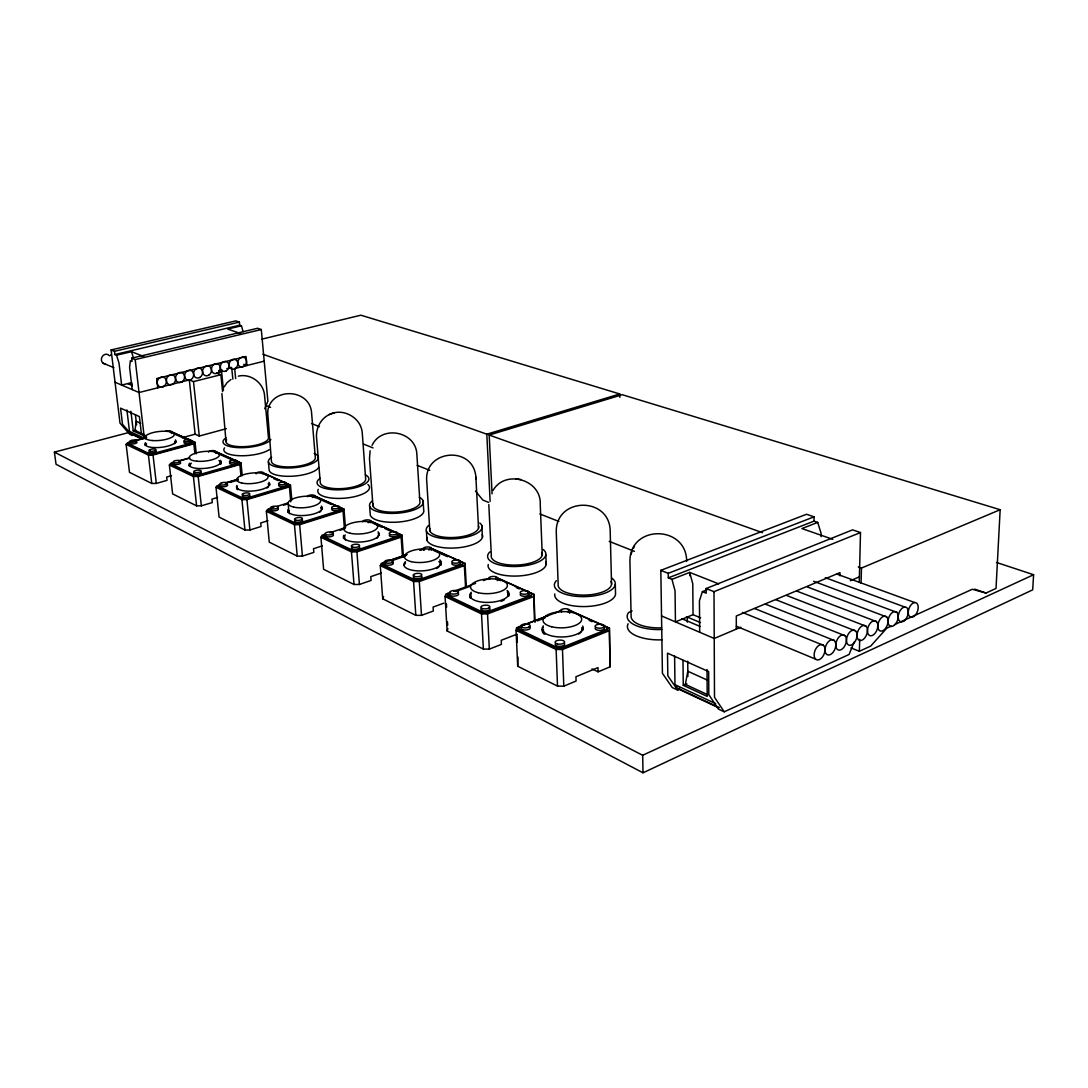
<?xml version="1.0" encoding="UTF-8"?>
<svg xmlns="http://www.w3.org/2000/svg" width="1088" height="1088" viewBox="0 0 1088 1088"><rect width="100%" height="100%" fill="white"/><g stroke="black" fill="none" stroke-linecap="round" stroke-linejoin="round"><path stroke-width="1.5" d="M660.824 570.343L668.25 573.322L668.304 577.878L814.001 521.138L814.069 516.827L806.521 514.27L660.824 570.343L662.415 673.282L672.248 687.548L677.647 690.064L679.728 689.153L719.086 707.486M821.032 536.615L821.086 533.338L817.714 522.403L814.001 521.138M839.909 575.77L839.977 572.614L736.304 616.012L736.318 629.109M859.275 581.93L860.499 532.549L852.57 529.87L706.18 588.526L706.207 593.178L702.413 591.641L699.434 600.794L699.679 632.264M850.952 647.89L859.384 651.277L859.683 639.39M861.084 583.345L861.478 568.058L1000.158 509.714L996.023 588.431L985.986 593.042L972.264 589.274L894.404 624.689M221.884 393.557L226.005 441.66M996.486 562.455L1033.6 574.722L1032.689 589.846L643.022 772.806L56.032 464.263L54.4 452.132L129.662 432.29M591.994 668.902L598.114 671.826L610.042 666.849L609.389 628.13L568.874 609.96M610.042 666.849L609.389 628.13M547.917 615.74L518.799 626.974L518.391 630.115L556.947 648.475L562.006 648.502L606.832 630.496L607.05 627.341L568.072 609.851M370.124 450.786L369.498 458.674L372.939 505.866M686.664 561.422C686.732 524.838 629.571 524.144 629.925 561.449L631.108 615.958A28.07 11.682 -0.4 0 0 661.504 627.844M534.426 621.452L533.909 594.279L496.985 577.714M598.114 671.826L597.992 667.597L575.946 676.763L576.082 681.034L563.802 686.161L557.505 686.106L517.698 666.237L517.97 657.016M447.916 594.361L447.848 593.354L447.304 596.278L482.378 612.979L487.166 612.993L531.284 596.442L531.651 593.504L496.128 577.578M531.284 596.442L531.651 593.504M518.391 630.115L518.799 626.974M517.698 666.237L516.066 630.374L516.65 627.749L521.274 625.967M516.732 634.277L501.214 640.302L501.418 644.395L489.328 649.114L483.358 649.074L447.127 630.986L447.889 628.497M465.569 587.302L464.358 565.61L465.052 563.394L431.256 548.243M406.926 554.554L383.098 562.673L382.432 565.393L414.474 580.652L419.03 580.652L462.359 565.393L462.862 562.646L430.358 548.066L430.426 549.018M462.359 565.393L462.862 562.646M447.127 630.986L445.074 596.523L445.849 594.116L450.541 592.416M443.809 603.16L433.106 607.063L433.35 611.007L421.491 615.359L415.806 615.346L382.69 598.794L383.602 596.51M402.397 555.764L401.146 537.159L401.975 535.106L370.94 521.179M323.748 534.548L323 537.105L352.376 551.099L356.714 551.086L399.255 536.955L399.854 534.385L370.002 520.989M399.255 536.955L399.854 534.385M854.189 641.961L849.089 654.459L724.214 711.797L718.515 709.145L708.805 694.661L708.669 671.595L667.502 653.154L667.828 675.77L677.647 690.064M382.432 565.393L383.098 562.673M382.69 598.794L380.297 565.624L381.222 563.407L385.995 561.789M264.738 408.721L267.893 401.227L261.297 329.542L257.584 328.277L131.675 358.183L132.056 361.447L130.342 360.754L129.594 367.404L132.206 389.586M630.741 554.703L631.924 551.983M633.447 548.406L634.494 545.986M344.447 528.958L343.033 510.993L343.985 509.102L315.384 496.264M268.342 511.088L269.171 508.681L268.342 511.088L295.392 523.967L299.526 523.954L341.251 510.802L341.931 508.395L314.418 496.046L314.5 496.944L319.083 498.998M341.251 510.802L341.931 508.395M323 537.105L323.83 535.473M381.276 573.036L370.777 576.654L371.062 580.448L359.421 584.474L354.008 584.474L323.612 569.296L320.933 537.322L321.98 535.282L325.108 534.276M290.782 501.854L289.435 486.866L290.496 485.112L264.044 473.239M218.892 485.683L218.797 484.813L217.913 487.084L242.882 498.97L246.854 498.957L287.735 486.703L288.51 484.432L263.065 473.008L266.138 475.211M287.735 486.703L288.51 484.432M322.347 545.836L313.521 548.719L313.834 552.378L302.423 556.118L297.242 556.118L269.266 542.15L266.356 511.292L267.512 509.402L273.931 507.226M224.101 387.002L226.984 382.745L230.982 379.44M173.849 462.522L170.68 463.406L169.374 465.038L193.406 476.503L198.193 476.476L239.85 464.549L240.992 462.903L216.458 451.901M239.061 462.25L238.231 464.386L198.166 475.85L194.371 475.878L171.224 464.862L172.176 462.713L171.142 464.018L194.276 475.021L198.07 474.994L238.15 463.542L239.061 462.25L215.465 451.656M267.961 520.73L260.739 522.961L261.079 526.497L249.9 529.992L244.936 529.992L219.082 517.086L215.995 487.274L217.233 485.52M372.069 445.346C381.711 424.687 415.874 431.256 416.854 454.186L419.846 501.269A23.637 8.364 -3.9 0 1 395.814 512.081A23.637 8.364 -3.9 0 1 373.17 503.662M493.027 490.443C505.145 469.118 541.525 479.536 540.246 504.37L542.246 555.057M130.696 442.014L127.473 442.884L126.113 444.407L148.43 455.056L153.027 455.015L193.841 443.836L195.051 442.299L172.23 432.072M146.676 437.458L128.887 442.204L127.908 444.244L149.396 454.471L153.041 454.444L192.304 443.686L193.27 442.476L193.174 441.66L171.238 431.814L171.319 432.616M127.799 443.428L149.301 453.642L152.946 453.614L192.209 442.87L193.174 441.66M127.908 444.244L128.982 443.02M556.444 580.72L556.05 581.046A30.491 12.213 -1.5 0 0 587.03 596.55A30.491 12.213 -1.5 0 0 611.891 578.177M489.981 551.902L489.573 552.201A29.172 11.22 -2.5 0 0 517.834 566.426A29.172 11.22 -2.5 0 0 543.089 549.454M428.835 525.382L428.427 525.667A28.002 10.336 -3.3 0 0 454.281 538.778A28.002 10.336 -3.3 0 0 479.794 523.029M372.409 500.915L371.987 501.174A26.942 9.534 -3.9 0 0 398.058 513.142A26.942 9.534 -3.9 0 0 419.288 497.284M320.158 478.258L319.736 478.502A25.99 8.826 -4.5 0 0 343.849 489.586A25.99 8.826 -4.5 0 0 365.391 474.803M271.646 457.218L271.225 457.45A25.106 8.187 -4.9 0 0 278.229 467.255A25.106 8.187 -4.9 0 0 310.502 464.222A25.106 8.187 -4.9 0 0 314.242 453.41M329.242 414.555C320.81 418.649 315.928 428.006 316.513 437.24L320.307 482.868A22.794 7.738 -4.5 0 0 344.746 488.39A22.794 7.738 -4.5 0 0 365.622 478.516L362.263 432.997C361.216 417.534 342.87 407.415 329.242 414.555L334.424 412.801M859.384 651.277L870.74 646.054L886.761 628.17L891.344 626.09M54.4 452.132L642.668 755.276L1033.6 574.722M682.992 660.443L683.264 685.318L686.786 683.767M674.601 655.982L674.968 684.706L677.987 688.826L679.714 688.065M740.765 627.218L714.231 638.479L661.531 615.944M850.313 580.72L859.398 576.858M700.645 617.862L693.056 614.679L675.444 621.901L675.05 590.811L671.949 579.346L668.304 577.878M706.18 588.526L714 591.668L860.499 532.549M518.35 629.068L556.92 647.401L561.966 647.428L606.805 629.435L606.832 630.496M702.413 591.641L706.874 589.859M516.066 630.374L556.131 649.482L562.482 649.522L609.103 630.768M632.101 610.926L628.592 612.53A32.001 13.314 -0.4 0 0 661.844 629.517M671.949 579.346L689.71 572.41L718.719 583.875M817.714 522.403L801.91 528.578L832.782 539.308M668.25 573.322L814.069 516.827M524.348 624.784L561.286 610.531M554.05 613.387L561.707 610.422M537.227 620.922L544.898 617.97M447.25 595.272L482.324 611.946L487.111 611.959L531.243 595.435M445.074 596.523L481.522 613.904L487.533 613.918L533.406 596.7M453.669 591.287L475.592 583.372M483.412 580.543L489.668 578.272M455.709 591.532L469.744 586.459M382.364 564.427L414.406 579.659L418.962 579.659L462.305 564.414M380.297 565.624L413.576 581.495L419.302 581.509L464.358 565.61M419.628 550.229L424.402 548.61M389.178 560.701L406.681 554.744M421.002 549.875L424.184 548.787M391.109 560.932L405.402 556.063M320.933 537.322L351.465 551.874L356.918 551.874L401.146 537.159M322.918 536.166L352.308 550.147L356.646 550.134L399.187 536.017M329.786 532.766L345.562 527.517M340 530.264L344.855 528.7M268.26 510.19L295.31 523.042L299.445 523.029L341.17 509.905M266.356 511.292L294.454 524.688L299.662 524.674L343.033 510.993M126.902 409.918L129.499 431.365L132.45 434.588L133.838 434.166M277.086 506.382L277.712 506.614A3.944 1.374 -5.4 0 1 277.073 508.341L276.257 508.626A3.944 1.374 -5.4 0 1 271.497 508.79L270.885 508.545A3.944 1.374 -5.4 0 1 271.538 506.831L272.354 506.546A3.944 1.374 -5.4 0 1 277.086 506.382L288.211 502.86M283.533 505.213L288.293 503.758M262.929 354.226L486.812 434.207L619.779 393.978L619.861 397.338M492.062 493.884L489.192 435.05L622.227 394.713L1000.158 509.714M215.995 487.274L241.93 499.637L246.922 499.623L289.435 486.866M217.818 486.214L242.801 498.086L246.758 498.073L287.667 485.833M169.374 465.038L172.625 493.884L196.588 505.852L201.334 505.825L212.296 502.574L211.929 499.147L217.586 497.474M225.27 482.936L238.204 479.155M226.93 482.691L238.231 479.4M230.207 482.378L238.286 480.026M126.113 444.407L129.486 472.328L151.749 483.453L156.305 483.426L167.035 480.366L166.668 477.061L171.51 475.687M178.514 460.958L189.598 457.871M180.186 460.754L189.679 458.116M182.349 437.648L195.119 434.194L199.281 436.043L226.318 428.699M135.538 440.722L145.221 438.138M243.127 331.772L241.454 325.815L239.7 325.217L239.401 322.116L235.81 320.906L111.112 349.942L120.006 423.137L129.662 434.234L132.165 435.404L133.919 434.942L141.182 438.314M130.914 411.332L133.239 430.889L135.878 430.195M115.042 382.242L139.033 392.51L189.312 379.916L193.501 381.589L220.878 374.721L222.578 391.585M221.911 369.879L218.647 370.695L221.612 371.838L223.462 390.306M226.794 368.669L231.69 367.445M221.612 371.838L216.634 373.075L220.878 374.721M264.207 361.175L234.668 368.56L235.647 378.597M262.045 339.102L360.876 315.194L619.779 393.978M131.675 358.183L135.184 359.584L261.297 329.542M111.112 349.942L114.498 351.302L239.401 322.116M114.498 351.302L114.893 354.525L239.7 325.217M114.893 354.525L116.552 355.191L131.485 351.682L143.847 356.565M241.454 325.815L227.664 329.052L240.734 333.594M238.326 376.162C250.417 373.225 263.378 382.65 264.52 395.053L268.464 437.73A21.325 6.664 -5.3 0 1 245.072 446.61A21.325 6.664 -5.3 0 1 226.63 439.865M521.043 479.563L515.794 478.802M974.712 589.125L985.986 593.042M489.192 435.05L762.416 532.658M858.282 566.916L861.478 568.058M836.849 574.083L914.777 602.548M825.302 577.674L904.781 607.036M243.753 364.33L246.908 365.5L246.051 356.51L156.686 378.57L157.733 387.831M136.53 441.946L136.626 441.973A3.563 1.088 -6.4 0 1 135.742 443.374L134.966 443.605A3.563 1.088 -6.4 0 1 130.737 443.754L130.234 443.564A3.563 1.088 -6.4 0 1 130.098 442.748M813.674 581.291L896.893 612.381A7.793 4.556 -69.3 0 1 894.214 625.301A7.793 4.556 -69.3 0 1 888.298 619.371A7.793 4.556 -69.3 0 1 896.893 612.381M180.105 462.454L180.214 462.482A3.672 1.17 -6.1 0 1 179.398 463.978L178.609 464.236A3.672 1.17 -6.1 0 1 174.216 464.386L173.686 464.182A3.672 1.17 -6.1 0 1 173.468 463.298M807.378 586.962L886.72 616.95A7.834 4.597 -69.1 0 1 884.041 629.925A7.834 4.597 -69.1 0 1 878.057 623.995A7.834 4.597 -69.1 0 1 886.72 616.95M227.052 484.541L227.161 484.582A3.808 1.265 -5.8 0 1 226.426 486.186L225.624 486.445A3.808 1.265 -5.8 0 1 221.054 486.608L220.483 486.39A3.808 1.265 -5.8 0 1 220.198 485.438M797.164 591.246L876.452 621.574A7.874 4.651 -69 0 1 873.773 634.603A7.874 4.651 -69 0 1 867.694 628.66A7.874 4.651 -69 0 1 876.452 621.574M332.166 534.058L332.846 534.303A4.094 1.51 -4.9 0 1 332.316 536.166L331.486 536.479A4.094 1.51 -4.9 0 1 326.536 536.642L325.856 536.384A4.094 1.51 -4.9 0 1 325.774 534.888M786.855 595.571L866.075 626.239A7.915 4.692 -68.8 0 1 863.396 639.322A7.915 4.692 -68.8 0 1 857.249 633.379A7.915 4.692 -68.8 0 1 866.075 626.239M392.469 562.374L392.605 562.428A4.27 1.646 -4.2 0 1 392.21 564.454L391.367 564.781A4.27 1.646 -4.2 0 1 386.186 564.958L385.465 564.672A4.27 1.646 -4.2 0 1 385.873 562.646M457.667 593.055L457.817 593.11A4.461 1.795 -3.4 0 1 457.586 595.313L456.729 595.68A4.461 1.795 -3.4 0 1 451.316 595.843L450.527 595.544A4.461 1.795 -3.4 0 1 449.793 594.238M775.826 599.706L855.603 630.945A7.956 4.746 -68.6 0 1 852.924 644.096A7.956 4.746 -68.6 0 1 846.682 638.139A7.956 4.746 -68.6 0 1 855.603 630.945M265.826 405.457L270.558 407.334M311.549 423.545L319.423 426.673M363.569 444.135L373.021 447.889M417.153 465.351L429.774 470.342M539.947 513.958L558.838 521.438M609.226 541.375L634.413 551.344M765.313 604.112L845.009 635.705A7.997 4.787 -68.5 0 1 842.343 648.91A7.997 4.787 -68.5 0 1 836.019 642.954A7.997 4.787 -68.5 0 1 845.009 635.705M754.705 608.559L834.319 640.506A8.038 4.842 -68.3 0 1 831.654 653.779A8.038 4.842 -68.3 0 1 825.248 647.809A8.038 4.842 -68.3 0 1 834.319 640.506M488.743 502.452L482.909 500.099L475.497 491.069M742.424 612.422L823.521 645.361A8.078 4.882 -68.1 0 1 820.855 658.689A8.078 4.882 -68.1 0 1 814.354 652.718A8.078 4.882 -68.1 0 1 823.521 645.361M103.142 363.215L113.995 367.717M736.345 626.226L815.646 659.165M686.501 616.719L700.346 622.554M127.867 383.71L132.233 385.574M681.754 618.664L700.196 626.484M174.257 433.935L187.422 439.851M215.546 452.486L234.722 461.094M273.618 478.57L278.106 480.597M322.143 500.371L331.31 504.492M373.062 523.246L382.01 527.272M385.002 528.618L390.973 531.298M396.943 533.977L399.922 535.323M433.514 550.406L438.151 552.5M441.252 553.887L447.44 556.662M496.182 578.558L500.806 580.638M516.242 587.574L519.343 588.962M589.084 620.31L592.09 621.656M140.719 423.3L136.19 421.26L135.007 430.426L142.542 433.908M707.336 680.095L687.834 671.255L685.358 684.393L707.798 694.756M133.239 430.889L143.779 435.758M683.264 685.318L707.2 696.388L707.037 669.542M129.499 431.365L145.37 438.736M674.968 684.706L715.7 703.623M132.45 434.588L142.555 439.307M677.987 688.826L718.692 707.798M528.156 593.178L528.714 593.477A4.474 1.809 -2.4 0 1 527.775 595.694L526.81 595.993A4.474 1.809 -2.4 0 1 521.438 595.802L520.771 595.435A4.474 1.809 -2.4 0 1 520.486 594.062M459.571 562.36L460.074 562.632A4.284 1.659 -3.3 0 1 458.986 564.658L458.062 564.944A4.284 1.659 -3.3 0 1 452.962 564.767L452.35 564.441A4.284 1.659 -3.3 0 1 452.186 563.176M396.644 534.058L397.202 534.371A4.107 1.523 -4.1 0 1 396.005 536.248L395.094 536.506A4.107 1.523 -4.1 0 1 390.238 536.357L389.694 536.044A4.107 1.523 -4.1 0 1 390.157 534.507A4.107 1.51 -4.1 0 0 394.958 534.589L395.869 534.33A4.107 1.51 -4.1 0 0 397.066 532.467L396.508 532.154A4.107 1.51 -4.1 0 0 391.68 532.018L390.755 532.277A4.107 1.51 -4.1 0 0 389.558 534.14L390.102 534.453M338.885 508.11L339.388 508.395A3.944 1.401 -4.7 0 1 338.11 510.122L337.212 510.367A3.944 1.401 -4.7 0 1 332.588 510.245L332.085 509.959A3.944 1.401 -4.7 0 1 332.126 508.885M285.614 484.16L286.076 484.418A3.808 1.292 -5.2 0 1 284.716 486.037L283.846 486.268A3.808 1.292 -5.2 0 1 279.426 486.146L278.963 485.887A3.808 1.292 -5.2 0 1 279.072 484.894M132.165 435.404L122.509 424.293L120.55 408.136L139.386 416.568L141.304 432.956L145.629 437.961M146.064 436.655L143.902 434.153L135.184 359.584M724.214 711.797L714.503 697.299L714 591.668M131.485 351.682L133.443 357.952M116.552 355.191L119.014 363.079L121.652 385.084L131.621 382.622L132.015 385.995M478.53 528.224L475.891 477.102C473.402 444.87 423.205 449.521 426.795 481.848L429.814 530.713M135.402 414.664L136.598 424.782M149.301 453.642L149.396 454.471M148.43 455.056L151.749 483.453M152.946 453.614L153.041 454.444M153.027 455.015L156.305 483.426M171.142 464.018L171.224 464.862M193.841 443.836L194.902 453.737M192.209 442.87L192.304 443.686M194.276 475.021L194.371 475.878M193.406 476.503L196.588 505.852M193.501 381.589L199.281 436.043M189.312 379.916L195.119 434.194M195.051 442.299L196.289 453.832M198.07 474.994L198.166 475.85M198.193 476.476L201.334 505.825M241.93 499.637L244.936 529.992M238.15 463.542L238.231 464.386M246.758 498.073L246.854 498.957M246.922 499.623L249.9 529.992M231.853 369.118L232.846 379.127M240.992 462.903L242.257 475.755M239.85 464.549L240.965 475.823M242.801 498.086L242.882 498.97M268.382 461.815L269.144 470.057A25.065 8.269 -5 0 0 292.155 476.218A25.065 8.269 -5 0 0 318.607 467.514M294.454 524.688L297.242 556.118M290.496 485.112L291.829 500.058M288.17 503.526L288.959 512.271M299.445 523.029L299.526 523.954M299.662 524.674L302.423 556.118M295.31 523.042L295.392 523.967M343.985 509.102L345.399 527.014M352.308 550.147L352.376 551.099M351.465 551.874L354.008 584.474M356.646 550.134L356.714 551.086M356.918 551.874L359.421 584.474M369.634 506.192L370.287 514.991A26.901 9.642 -4 0 0 399.84 521.927A26.901 9.642 -4 0 0 423.667 509.728L423.11 500.942M401.975 535.106L403.458 557.056M414.406 579.659L414.474 580.652M413.576 581.495L415.806 615.346M419.302 581.509L421.491 615.359M418.962 579.659L419.03 580.652M426.401 531.066L426.972 540.178M446.434 603.935L446.624 607.213M447.494 621.942L447.698 625.219M465.052 563.394L466.33 586.69M482.324 611.946L482.378 612.979M481.522 613.904L483.358 649.074M487.533 613.918L489.328 649.114M487.111 611.959L487.166 612.993M481.807 525.518L482.419 537.336M486.812 434.207L490.13 501.35M488.811 504.587L491.327 555.098A25.595 9.846 -2.5 0 0 517.698 565.026A25.595 9.846 -2.5 0 0 541.906 552.5M516.65 627.749L516.8 630.999M516.95 634.25L517.317 642.382M475.891 477.102L475.986 479.332M533.909 594.279L535.065 622.268M545.822 555.057L546.19 564.509M556.92 647.401L556.947 648.475M556.131 649.482L557.505 686.106M562.482 649.522L563.802 686.161M561.966 647.428L562.006 648.502M611.551 584.256L610.205 531.624C610.314 496.305 555.764 496.563 556.254 531.76L558.158 584.202A26.751 10.703 -1.5 0 0 586.758 595.014A26.751 10.703 -1.5 0 0 610.953 581.482M607.05 627.341L607.077 628.388M615.305 584.27L615.55 594.075A30.437 12.335 -1.5 0 1 583.358 606.574A30.437 12.335 -1.5 0 1 554.798 593.966M642.668 755.276L643.022 772.806M687.276 617.046L687.33 622.132M687.725 661.178L687.888 676.464M693.056 614.679L692.77 583.78L689.71 572.41L689.738 575.702M561.639 611.946A4.597 1.904 -1.8 0 1 562.102 609.253A4.597 1.904 -1.8 0 1 568.589 609.266A4.597 1.904 -1.8 0 1 568.14 611.959M604.411 627.776A4.706 1.986 -1.2 0 1 603.187 629.707L602.208 630.047A4.706 1.986 -1.2 0 1 596.523 629.816L595.789 629.422A4.706 1.986 -1.2 0 1 595.816 627.422M529.271 626.742A4.665 1.972 -2.4 0 1 529.244 629.136L528.374 629.53A4.665 1.972 -2.4 0 1 522.689 629.707L521.832 629.367A4.665 1.972 -2.4 0 1 521.873 626.974M582.706 626.035A20.495 8.663 -1.8 0 1 561.204 636.983A20.495 8.663 -1.8 0 1 543.334 625.886M569.704 612.231A4.597 1.904 -1.8 0 1 569.541 613.21M564.237 643.294A4.774 2.054 -1.8 0 1 560.238 646.367A4.774 2.054 -1.8 0 1 555.438 643.742M544.19 634.127A20.495 8.677 -1.8 0 1 543.388 627.504M582.76 627.667A20.495 8.677 -1.8 0 1 583.141 629.911M581.618 627.79A19.326 8.187 -1.8 0 1 578.775 634.032M545.251 633.882A19.326 8.187 -1.8 0 1 543.442 629.748M424.592 549.93A4.202 1.591 -3.7 0 1 424.374 547.509A4.202 1.591 -3.7 0 1 430.739 547.509A4.202 1.591 -3.7 0 1 428.754 549.93M439.81 559.898A18.7 7.222 -3.8 0 1 422.321 570.86A18.7 7.222 -3.8 0 1 405.457 561.666M423.45 550.079A4.202 1.591 -3.7 0 1 424.007 549.685M430.644 549.345A4.202 1.591 -3.7 0 1 431.46 550.066M421.668 576.191A4.352 1.714 -3.9 0 1 419.914 578.394A4.352 1.714 -3.9 0 1 414.392 578.381A4.352 1.714 -3.9 0 1 414.229 576.191M404.206 565.053A18.686 7.235 -3.8 0 1 405.552 563.162M439.906 561.394A18.686 7.235 -3.8 0 1 441.13 565.039M438.872 566.834A17.626 6.814 -3.8 0 1 436.546 568.507M438.926 561.612A17.626 6.814 -3.8 0 1 440.082 565.039M362.739 521.75A4.039 1.455 -4.4 0 1 366.044 519.955A4.039 1.455 -4.4 0 1 370.641 520.717A4.039 1.455 -4.4 0 1 368.138 522.634M378.094 531.882A17.938 6.61 -4.5 0 1 362.875 541.838A17.938 6.61 -4.5 0 1 343.726 535.323M370.668 522.471A4.039 1.469 -4.4 0 1 370.899 522.825M359.489 546.938A4.175 1.564 -4.6 0 1 355.382 549.318A4.175 1.564 -4.6 0 1 351.818 547.332M343.59 538.519A17.938 6.623 -4.5 0 1 345.277 535.024M378.189 533.338A17.938 6.623 -4.5 0 1 379.236 534.942M378.23 535.051A16.918 6.242 -4.5 0 1 376.774 538.342M345.535 539.947A16.918 6.242 -4.5 0 1 344.842 536.765M307.251 496.686A3.89 1.346 -4.9 0 1 310.542 495.026A3.89 1.346 -4.9 0 1 314.881 495.72A3.89 1.346 -4.9 0 1 312.351 497.502M277.875 508.45A3.944 1.387 -5.4 0 1 277.236 510.177L276.42 510.462A3.944 1.387 -5.4 0 1 271.674 510.626L271.048 510.381A3.944 1.387 -5.4 0 1 271.714 508.654M321.327 506.124A17.258 6.079 -5 0 1 306.027 515.358A17.258 6.079 -5 0 1 288.211 509.361M314.935 497.42A3.876 1.346 -4.9 0 1 315.139 497.76M301.961 519.778A4.012 1.428 -5.2 0 1 301.077 521.764A4.012 1.428 -5.2 0 1 295.691 522.036A4.012 1.428 -5.2 0 1 295.637 520.091M287.966 512.38A17.258 6.093 -5 0 1 288.334 510.762M321.436 507.525A17.258 6.093 -5 0 1 322.32 509.021M321.069 510.626A16.279 5.739 -5 0 1 319.709 512.162M289.721 513.699A16.279 5.739 -5 0 1 289.299 510.748M320.511 507.702A16.279 5.739 -5 0 1 321.341 509.116M489.627 579.414A4.393 1.741 -2.8 0 1 490.294 576.939A4.393 1.741 -2.8 0 1 496.454 576.939A4.393 1.741 -2.8 0 1 495.802 579.414M507.171 590.458A19.543 7.902 -2.9 0 1 489.818 602.358A19.543 7.902 -2.9 0 1 471.254 592.307M496.55 578.966A4.393 1.741 -2.8 0 1 497.23 580.652M489.015 607.798A4.556 1.877 -3 0 1 488.879 610.205A4.556 1.877 -3 0 1 483.099 610.817A4.556 1.877 -3 0 1 481.236 608.614M470.152 597.978A19.53 7.915 -2.9 0 1 471.335 593.871M507.239 592.022A19.53 7.915 -2.9 0 1 508.885 595.993M504.383 599.76A18.414 7.466 -2.9 0 1 501.078 601.324M471.254 597.87A18.414 7.466 -2.9 0 1 471.186 595.925M507.62 594.048A18.414 7.466 -2.9 0 1 507.77 595.993M256.156 473.851A3.74 1.238 -5.4 0 1 260.562 471.92A3.74 1.238 -5.4 0 1 262.453 473.81M268.926 482.351A16.646 5.603 -5.5 0 1 253.613 490.946A16.646 5.603 -5.5 0 1 236.994 485.411M249.805 495.326A3.862 1.319 -5.6 0 1 247.846 497.053A3.862 1.319 -5.6 0 1 243.032 497.08A3.862 1.319 -5.6 0 1 243.331 495.353M237.32 489.654A16.646 5.603 -5.5 0 1 237.13 486.758M269.062 483.698A16.646 5.603 -5.5 0 1 269.797 485.085M268.478 486.581A15.694 5.29 -5.5 0 1 267.063 488.009M238.245 489.491A15.694 5.29 -5.5 0 1 237.606 488.172M268.151 483.874A15.694 5.29 -5.5 0 1 268.845 485.18M208.502 452.105A3.618 1.142 -5.7 0 1 213.452 450.582A3.618 1.142 -5.7 0 1 214.69 452.35M236.735 462.25A3.672 1.183 -5.6 0 1 235.307 463.746L234.45 463.964A3.672 1.183 -5.6 0 1 230.234 463.869L229.799 463.624A3.672 1.183 -5.6 0 1 229.99 462.699M220.442 460.346A16.075 5.168 -5.8 0 1 205.142 468.357A16.075 5.168 -5.8 0 1 189.584 463.243M214.812 452.418A3.618 1.142 -5.7 0 1 215.886 453.125M200.818 472.178A3.74 1.21 -6 0 1 200.002 473.81A3.74 1.21 -6 0 1 195.228 474.259A3.74 1.21 -6 0 1 194.385 472.79M218.933 460.564A16.075 5.182 -5.9 0 1 220.687 464.331M189.176 465.95A16.075 5.182 -5.9 0 1 191.325 463.148M219.694 461.815A15.164 4.882 -5.9 0 1 219.803 464.331M190.087 465.854A15.164 4.882 -5.9 0 1 190.604 464.549M165.444 431.338A3.509 1.061 -6 0 1 170.367 430.889A3.509 1.061 -6 0 1 170.313 432.398M190.944 441.66A3.55 1.102 -5.9 0 1 189.475 443.061L188.632 443.265A3.55 1.102 -5.9 0 1 184.579 443.183L184.185 442.952A3.55 1.102 -5.9 0 1 184.43 442.095M175.413 439.919A15.558 4.787 -6.1 0 1 160.181 447.413A15.558 4.787 -6.1 0 1 145.574 442.666M171.428 432.915A3.509 1.061 -6 0 1 171.414 433.473M155.203 450.799A3.618 1.129 -6.3 0 1 155.326 452.322A3.618 1.129 -6.3 0 1 150.498 452.962A3.618 1.129 -6.3 0 1 149.546 451.561M145.112 445.237A15.558 4.801 -6.1 0 1 145.724 443.931M175.562 441.184A15.558 4.801 -6.1 0 1 176.052 442.381M174.706 441.334A14.661 4.529 -6.1 0 1 174.638 443.686M145.996 445.155A14.661 4.529 -6.1 0 1 146.581 443.931M662.007 639.826A31.933 13.45 -0.3 0 1 628.116 623.764M545.795 561.571A29.118 11.342 -2.5 0 1 518.255 575.987A29.118 11.342 -2.5 0 1 488.254 564.522M478.421 525.858A24.562 9.058 -3.3 0 1 454.267 537.472A24.562 9.058 -3.3 0 1 429.869 528.346M482.27 534.602A27.948 10.445 -3.3 0 1 454.811 547.998A27.948 10.445 -3.3 0 1 427.04 537.445M367.934 484.541A25.935 8.922 -4.5 0 1 345.658 498.086A25.935 8.922 -4.5 0 1 318.281 489.328M269.416 449.562A24.262 7.684 -5.3 0 1 239.387 455.709A24.262 7.684 -5.3 0 1 224.563 447.862M270.858 439.484A24.303 7.602 -5.3 0 1 238.612 447.644A24.303 7.602 -5.3 0 1 226.059 437.852M110.663 355.518A4.95 4.379 -66.8 0 1 111.248 354.375M105.291 363.977A4.964 4.406 -66.3 0 1 101.973 357.027A4.964 4.406 -66.3 0 1 109.466 355.803M267.634 411.862L271.456 461.516A22.032 7.181 -4.9 0 0 294.535 466.63A22.032 7.181 -4.9 0 0 315.302 457.382L311.617 413.331C310.352 388.171 270.395 386.58 267.634 411.862M529.149 627.001L528.278 627.395A4.678 1.972 -2.4 0 1 522.594 627.572L521.737 627.232A4.678 1.972 -2.4 0 1 521.778 624.838L522.648 624.444A4.678 1.972 -2.4 0 1 528.319 624.267L529.176 624.607A4.678 1.972 -2.4 0 1 529.149 627.001M457.477 593.259L456.62 593.626A4.461 1.795 -3.4 0 1 451.194 593.803L450.405 593.49A4.461 1.795 -3.4 0 1 450.65 591.301L451.506 590.934A4.461 1.795 -3.4 0 1 456.919 590.757L457.694 591.07A4.461 1.795 -3.4 0 1 457.477 593.259M392.074 562.469L391.231 562.809A4.27 1.632 -4.2 0 1 386.05 562.972L385.329 562.7A4.27 1.632 -4.2 0 1 385.737 560.674L386.58 560.347A4.27 1.632 -4.2 0 1 391.734 560.184L392.469 560.456A4.27 1.632 -4.2 0 1 392.074 562.469M332.153 534.276L331.323 534.575A4.094 1.496 -4.9 0 1 326.373 534.738L325.706 534.494A4.094 1.496 -4.9 0 1 326.25 532.63L327.08 532.318A4.094 1.496 -4.9 0 1 332.017 532.154L332.683 532.413A4.094 1.496 -4.9 0 1 332.153 534.276M603.133 627.572L602.154 627.898A4.706 1.986 -1.2 0 1 596.469 627.667L595.721 627.273A4.706 1.986 -1.2 0 1 596.51 624.866L597.489 624.539A4.706 1.986 -1.2 0 1 603.146 624.757L603.894 625.151A4.706 1.986 -1.2 0 1 603.133 627.572M221.857 482.746L221.054 483.018A3.808 1.265 -5.8 0 0 220.306 484.622L220.878 484.84A3.808 1.265 -5.8 0 0 225.434 484.677L226.236 484.405A3.808 1.265 -5.8 0 0 226.984 482.814L226.399 482.596A3.808 1.265 -5.8 0 0 221.857 482.746M527.68 593.626L526.728 593.939A4.474 1.809 -2.4 0 1 521.356 593.735L520.676 593.368A4.474 1.809 -2.4 0 1 521.642 591.165L522.594 590.866A4.474 1.809 -2.4 0 1 527.952 591.056L528.618 591.423A4.474 1.809 -2.4 0 1 527.68 593.626M179.207 462.264L178.418 462.509A3.672 1.17 -6.1 0 1 174.026 462.672L173.495 462.468A3.672 1.17 -6.1 0 1 174.325 460.986L175.114 460.727A3.672 1.17 -6.1 0 1 179.479 460.578L180.023 460.782A3.672 1.17 -6.1 0 1 179.207 462.264M135.538 441.714L134.762 441.946A3.563 1.088 -6.4 0 1 130.546 442.095L130.043 441.905A3.563 1.088 -6.4 0 1 130.941 440.518L131.716 440.286A3.563 1.088 -6.4 0 1 135.918 440.137L136.422 440.327A3.563 1.088 -6.4 0 1 135.538 441.714M454.267 560.143L453.329 560.429A4.284 1.659 -3.3 0 0 452.241 562.455L452.839 562.782A4.284 1.659 -3.3 0 0 457.939 562.958L458.878 562.673A4.284 1.659 -3.3 0 0 459.952 560.646L459.354 560.32A4.284 1.659 -3.3 0 0 454.267 560.143M334.125 506.138L333.241 506.382A3.944 1.387 -4.7 0 0 331.935 508.11L332.438 508.395A3.944 1.387 -4.7 0 0 337.062 508.531L337.96 508.286A3.944 1.387 -4.7 0 0 339.252 506.546L338.749 506.274A3.944 1.387 -4.7 0 0 334.125 506.138M281.044 482.283L280.174 482.501A3.808 1.278 -5.2 0 0 278.8 484.106L279.262 484.378A3.808 1.278 -5.2 0 0 283.682 484.486L284.553 484.255A3.808 1.278 -5.2 0 0 285.913 482.65L285.45 482.392A3.808 1.278 -5.2 0 0 281.044 482.283M231.921 460.197L231.064 460.401A3.672 1.183 -5.6 0 0 229.636 461.897L230.058 462.142A3.672 1.183 -5.6 0 0 234.287 462.237L235.144 462.033A3.672 1.183 -5.6 0 0 236.558 460.523L236.137 460.292A3.672 1.183 -5.6 0 0 231.921 460.197M189.298 441.402L188.455 441.606A3.55 1.102 -5.9 0 1 184.402 441.524L184.008 441.293A3.55 1.102 -5.9 0 1 185.49 439.892L186.32 439.688A3.55 1.102 -5.9 0 1 190.373 439.77L190.754 440.001A3.55 1.102 -5.9 0 1 189.298 441.402M904.291 620.718A7.752 4.515 -69.4 0 0 906.97 607.852A7.752 4.515 -69.4 0 0 898.443 614.802A7.752 4.515 -69.4 0 0 904.291 620.718M914.26 616.175A7.711 4.474 -69.5 0 0 916.939 603.378A7.711 4.474 -69.5 0 0 908.494 610.259A7.711 4.474 -69.5 0 0 914.26 616.175M557.206 643.919A4.774 2.054 -1.8 0 0 564.631 642.151A4.774 2.054 -1.8 0 0 557.777 640.342A4.774 2.054 -1.8 0 0 557.206 643.919M551.657 626.77A19.353 8.106 -1.8 0 0 581.645 619.725A19.353 8.106 -1.8 0 0 553.683 612.707A19.353 8.106 -1.8 0 0 551.657 626.77M414.814 576.558A4.352 1.7 -3.9 0 0 421.804 575.049A4.352 1.7 -3.9 0 0 415.888 573.566A4.352 1.7 -3.9 0 0 414.814 576.558M411.264 561.653A17.653 6.746 -3.8 0 0 439.511 555.628A17.653 6.746 -3.8 0 0 415.358 549.821A17.653 6.746 -3.8 0 0 411.264 561.653M352.757 547.196A4.175 1.564 -4.6 0 0 359.53 545.809A4.175 1.564 -4.6 0 0 354.008 544.435A4.175 1.564 -4.6 0 0 352.757 547.196M349.996 533.229A16.946 6.174 -4.5 0 0 377.414 527.626A16.946 6.174 -4.5 0 0 354.838 522.322A16.946 6.174 -4.5 0 0 349.996 533.229M295.786 520.241A4.012 1.428 -5.2 0 0 302.369 518.949A4.012 1.428 -5.2 0 0 297.201 517.698A4.012 1.428 -5.2 0 0 295.786 520.241M293.692 507.103A16.306 5.671 -5 0 0 320.334 501.881A16.306 5.671 -5 0 0 299.159 497.012A16.306 5.671 -5 0 0 293.692 507.103M482.678 608.654A4.556 1.863 -3 0 0 489.886 607.036A4.556 1.863 -3 0 0 483.534 605.404A4.556 1.863 -3 0 0 482.678 608.654M478.217 592.702A18.455 7.385 -2.9 0 0 507.307 586.201A18.455 7.385 -2.9 0 0 481.372 579.836A18.455 7.385 -2.9 0 0 478.217 592.702M244.12 495.543A3.862 1.319 -5.6 0 0 249.791 493.857A3.862 1.319 -5.6 0 0 243.916 493.272A3.862 1.319 -5.6 0 0 244.12 495.543M241.794 483.031A15.722 5.222 -5.5 0 0 267.689 478.135A15.722 5.222 -5.5 0 0 247.778 473.647A15.722 5.222 -5.5 0 0 241.794 483.031M195.568 472.586A3.74 1.21 -6 0 0 201.13 471.009A3.74 1.21 -6 0 0 195.541 470.478A3.74 1.21 -6 0 0 195.568 472.586M196.942 461.217A15.178 4.828 -5.8 0 0 219.422 454.866A15.178 4.828 -5.8 0 0 196.574 452.853A15.178 4.828 -5.8 0 0 196.942 461.217M150.579 451.316A3.618 1.129 -6.3 0 0 156.019 449.82A3.618 1.129 -6.3 0 0 150.688 449.344A3.618 1.129 -6.3 0 0 150.579 451.316M152.266 440.531A14.688 4.474 -6.1 0 0 174.298 434.561A14.688 4.474 -6.1 0 0 152.483 432.725A14.688 4.474 -6.1 0 0 152.266 440.531M208.651 375.278A5.127 4.366 -68.7 0 0 209.807 366.561A5.127 4.366 -68.7 0 0 202.586 370.6A5.127 4.366 -68.7 0 0 208.651 375.278M199.743 377.509A5.141 4.393 -68.3 0 0 200.899 368.764A5.141 4.393 -68.3 0 0 193.637 372.83A5.141 4.393 -68.3 0 0 199.743 377.509M190.767 379.753A5.154 4.434 -68 0 0 191.923 370.994A5.154 4.434 -68 0 0 184.62 375.061A5.154 4.434 -68 0 0 190.767 379.753M181.75 382.01A5.182 4.461 -67.6 0 0 182.893 373.225A5.182 4.461 -67.6 0 0 175.549 377.318A5.182 4.461 -67.6 0 0 181.75 382.01M172.666 384.282A5.195 4.488 -67.2 0 0 173.808 375.469A5.195 4.488 -67.2 0 0 166.41 379.576A5.195 4.488 -67.2 0 0 172.666 384.282M217.505 373.062A5.114 4.338 -69 0 0 218.661 364.371A5.114 4.338 -69 0 0 211.48 368.397A5.114 4.338 -69 0 0 217.505 373.062M226.29 370.858A5.1 4.311 -69.4 0 0 227.46 362.195A5.1 4.311 -69.4 0 0 220.32 366.207A5.1 4.311 -69.4 0 0 226.29 370.858M235.035 368.669A5.073 4.284 -69.7 0 0 236.205 360.033A5.073 4.284 -69.7 0 0 229.106 364.018A5.073 4.284 -69.7 0 0 235.035 368.669M244.705 365.758A5.059 4.257 -70 0 0 243.916 357.34A5.059 4.257 -70 0 0 237.81 363.147A5.059 4.257 -70 0 0 244.705 365.758M163.526 386.58A5.209 4.515 -66.7 0 0 164.655 377.726A5.209 4.515 -66.7 0 0 157.216 381.861A5.209 4.515 -66.7 0 0 163.526 386.58"/></g></svg>
